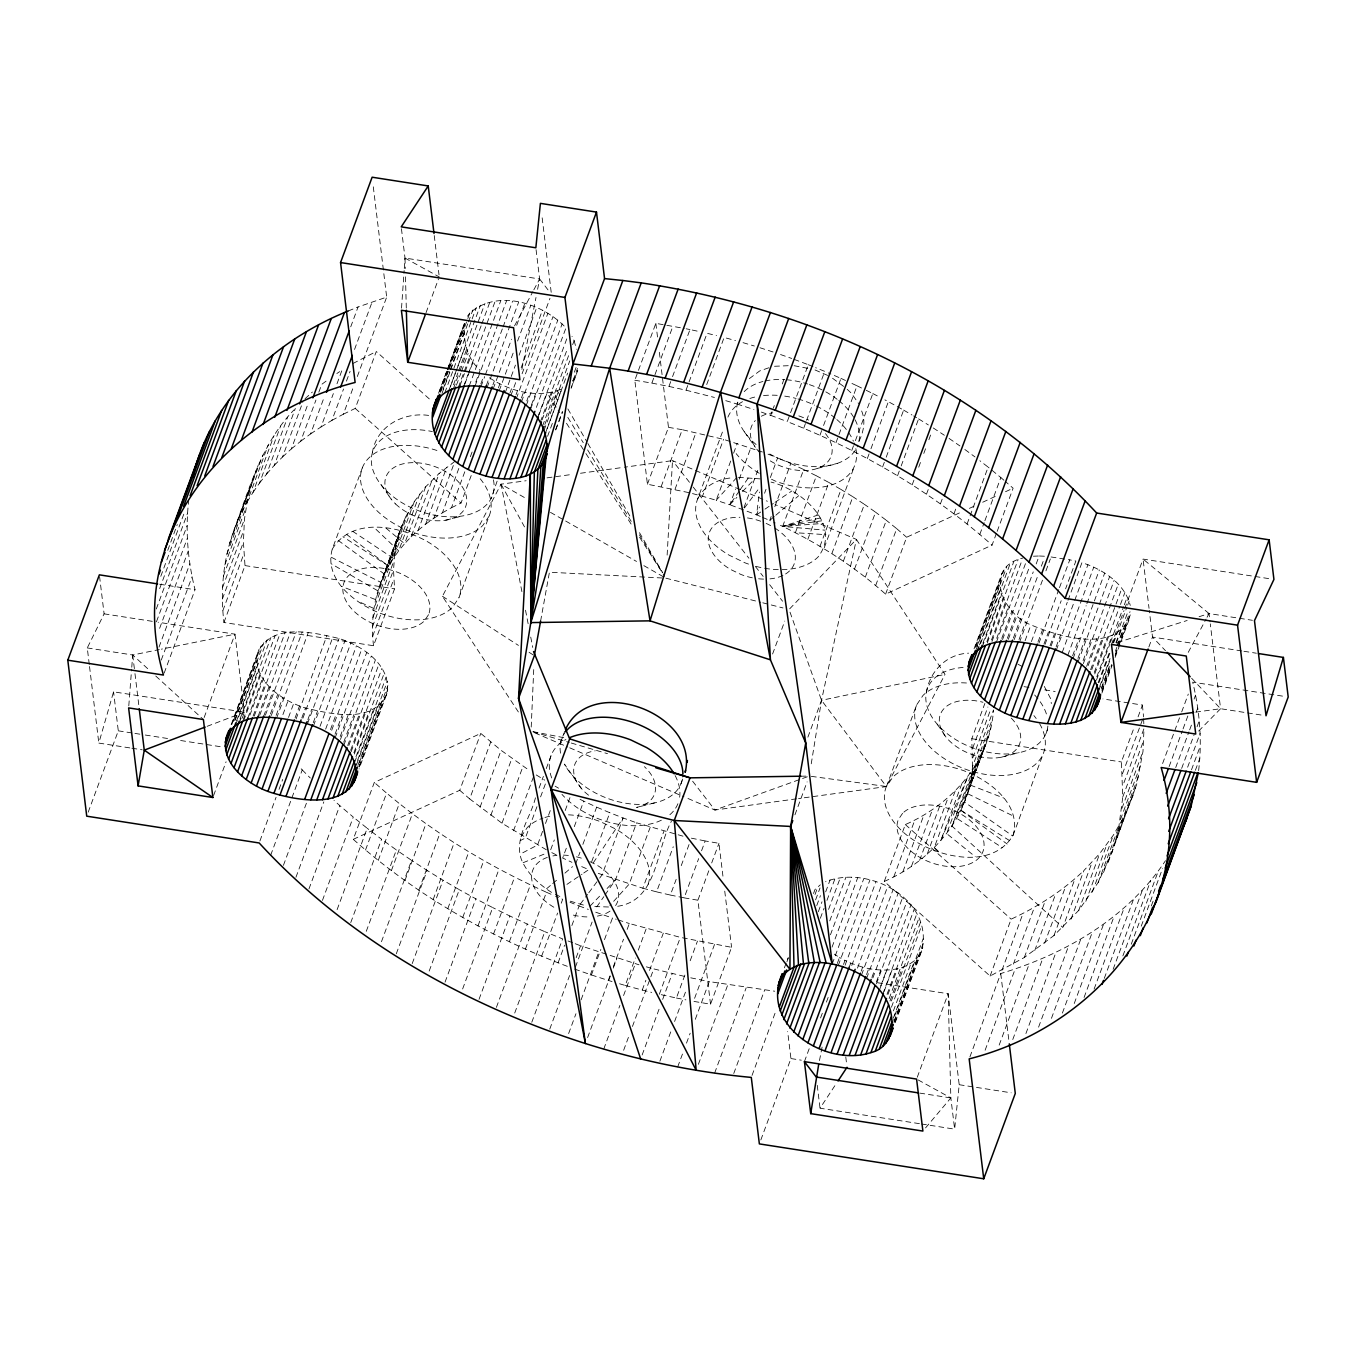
<?xml version="1.0" encoding="UTF-8"?>
<svg xmlns="http://www.w3.org/2000/svg" width="1356" height="1356" viewBox="0 0 1356 1356"><rect width="100%" height="100%" fill="white"/><g stroke="black" fill="none" stroke-linecap="round" stroke-linejoin="round"><path stroke-width="0.75" stroke-dasharray="5 3.75" d="M454.853 461.379L439.175 473.414L425.648 486.804L414.377 501.449L405.478 517.229L398.986 533.993L394.986 551.621L393.511 569.961L394.562 588.843L373.527 645.727L223.943 622.489C220.282 592.267 222.994 561.181 233.147 532.416C248.928 489.872 261.403 443.395 294.049 409.902M223.943 622.489L244.995 565.588L243.419 542.146L244.436 519.229L248.029 496.974L254.199 475.532M884.282 881.434C930.369 861.45 969.218 818.6 972.438 766.852L993.49 709.951C990.27 761.699 951.42 804.549 905.333 824.55L884.282 881.434L990.1 976.049L1024.322 957.505L1053.985 935.521L1078.732 910.385L1098.207 882.434L1112.191 852.026L1118.344 830.584L1122.785 796.955L1121.378 761.97L1134.447 726.647M1108.157 862.416L1136.633 784.514L1142.989 751.444L1144.006 728.528L1122.954 785.412M164.178 673.068L195.027 589.707C187.84 560.757 185.196 530.569 188.687 500.906M386.918 693.543C373.256 724.477 330.864 713.951 305.473 708.018C282.065 700.798 252.47 681.051 257.606 652.965C271.285 622.031 313.677 632.557 339.051 638.49C362.459 645.71 392.054 665.457 386.918 693.543L359.035 768.954M1118.87 645.524L1130.616 613.776C1117.988 654.66 1059.07 636.879 1030.95 624.879C1002.762 614.353 982.507 567.554 1022.831 558.045M1198.619 770.615C1202.23 741.088 1199.738 711.019 1192.704 682.17L1284.047 696.357M531.213 727.053L533.874 666.186M373.527 645.727C370.951 624.421 373.137 602.471 380.883 582.385L401.918 525.501L380.883 582.385L330.83 557.011M972.438 766.852L971.811 738.715L984.88 703.408M667.135 555.079L672.508 460.616L624.421 467.227M401.529 308.185L404.139 270.59M404.291 268.505L405.003 258.064L401.223 226.859M128.786 705.866L131.6 669.237M131.769 667.203L132.702 654.982L159.296 649.575M921.504 1123.988L954.641 1129.141L959.201 1084.715L948.166 993.728L875.451 982.422M475.753 382.121L480.16 370.205C467.006 358.747 462.921 340.39 464.566 323.66L447.683 369.307M895.299 1022.271L921.724 950.827C934.453 899.435 868.433 864.247 825.567 881.739M760.326 516.416L756.58 514.822L759.411 492.042M811.244 763.801L821.516 700.323L856.399 539.4L775.107 504.568M540.603 621.082L549.434 572.232L665.813 578.165L760.767 602.301M362.527 467.328L332.271 549.112C323.711 579.504 354.509 603.047 379.443 612.946A67.851 42.612 20.3 0 0 452.548 607.268L458.87 597.894L489.126 516.111A67.851 42.612 20.3 0 0 478.465 476.702M535.451 797.803C530.501 818.058 513.771 838.127 521.467 859.738C527.654 874.061 539.4 884.756 552.384 892.926M756.089 566.401A67.851 42.612 20.3 0 0 817.956 557.079C842.974 525.162 800.972 489.346 771.055 482.092M811.346 776.361L886.383 786.48L944.996 674.39L856.399 539.4L789.056 609.488L821.516 700.323L886.383 786.48A67.851 42.612 20.3 0 0 917.792 842.737C945.827 858.738 993.389 868.043 1013.068 835.33C1021.627 804.939 990.829 781.395 965.896 771.496A67.851 42.612 20.3 0 0 892.79 777.174L886.451 786.565L798.565 798.548M521.89 369.425L535.993 297.489M537.603 289.269L539.62 278.98L535.84 247.792M819.465 1060.578L822.278 1046.188M129.803 747.902L98.819 743.088L113.565 691.831L244.436 712.171L242.232 718.121M497.127 481.143L491.228 498.313M167.737 550.333L177.28 524.535M160.788 576.317L184.28 512.805M159.669 588.606L187.569 513.178M156.296 608.98L187.128 525.636M156.516 621.573L187.348 538.213M88.191 812.193L118.294 730.833L113.565 691.831M159.618 628.337L188.264 550.943M159.008 647.134L189.84 563.774M161.262 660.05L192.094 576.707M233.147 532.416L258.233 465.142M229.74 543.044L250.792 486.143M237.181 522.026L262.894 454.989M226.977 553.875L248.029 496.974M241.843 511.89L247.114 502.008L268.166 445.107M224.859 564.91L245.911 508.008M247.114 502.008L253.013 492.398L274.065 435.496M223.384 576.114L244.436 519.229M253.013 492.398L259.505 483.075L280.556 426.191M222.554 587.504L243.605 530.603M259.505 483.075L266.607 474.058L287.642 417.156M222.367 599.03L243.419 542.146M266.607 474.058L274.285 465.345L295.32 408.461M222.842 610.692L243.877 553.807M274.285 465.345L282.523 456.972L302.846 402.037M282.523 456.972L291.337 448.921L308.032 403.8M291.337 448.921L300.693 441.242L315.948 400.037M318.846 392.189L321.745 384.341L328.338 379.46M204.146 717.527L234.978 634.184L158.11 622.235M300.693 441.242L310.592 433.903L324.389 396.63M350.729 326.813L358.069 306.964L386.68 297.117L372.883 183.416M310.592 433.903L321.016 426.954L333.356 393.596M336.983 383.782L342.051 370.052L336.847 373.527M354.543 349.458L372.171 301.812M321.016 426.954L331.932 420.377L343.543 388.986M346.458 381.138L350.085 371.324M331.932 420.377L343.356 414.19L353.509 386.714M357.323 376.51L386.68 297.117M231.164 724.68L259.064 649.27M231.842 724.375L256.793 656.88M233.249 721.256L261.149 645.829M234.622 720.528L256.657 660.982M235.198 720.104L263.844 642.693M236.605 720.782L257.165 665.203M235.537 725.257L267.098 639.913M239.978 719.121L258.335 669.508M343.356 414.19L355.238 408.41L376.29 351.509L431.564 400.935M239.334 722.833L270.912 637.49M213.604 795.531L226.079 761.784M243.249 719.477L260.132 673.83M243.639 720.816L275.2 635.472M247.877 717.832L262.555 678.136M249.843 715.256L279.946 633.896M253.097 716.104L265.573 682.373M254.233 716.104L285.065 632.744M258.132 716.239L269.149 686.475M259.691 715.409L290.523 632.065M263.691 716.205L273.234 690.407M265.403 715.188L296.235 631.845M270.437 713.968L277.777 694.119M271.319 715.443L302.151 632.082M372.341 452.853C376.443 425.208 405.376 410.919 431.123 415.834M276.132 715.426L282.743 697.577M426.055 312.66L438.53 278.912M276.624 718.138L308.185 632.811M282.912 714.612L288.048 700.73M288.523 717.426L293.659 703.527M295.083 717.883L299.49 705.967M296.049 719.07L326.881 635.71M301.812 717.934L305.473 708.018M302.88 718.256L332.966 636.879M259.911 840.991L276.065 797.328M279.014 789.395L282.675 779.463M307.88 719.544L311.558 709.629M307.473 723.833L339.051 638.49M313.236 722.714L317.643 710.798M313.473 725.867L345.034 640.54M438.53 393.274L446.616 371.442M447.344 369.459L464.227 323.813M439.598 391.138L446.955 371.29M439.564 391.681L446.921 371.832M447.65 369.849L464.532 324.203M440.598 391.172L447.938 371.324M448.666 369.341L464.091 327.677M440.497 392.359L469.854 312.982C497.669 288.489 543.027 303.286 565.977 327.915L535.637 409.343M442.988 389.392L449.582 371.527M450.328 369.544L464.277 331.83M270.675 855.246L302.235 769.92L299.371 766.835M442.005 393.376L450.09 371.544M450.819 369.544L467.701 323.898M468.447 321.914L472.854 310.016M320.033 726.324L350.865 642.981M444.819 392.748L476.38 307.405M448.87 390.528L480.448 305.185M450.429 386.511L465.854 344.831M325.643 729.138L356.475 645.778M453.48 384.833L457.887 372.917M458.616 370.934L466.684 349.102M398.986 533.993L377.951 590.894L330.949 563.621M338.153 540.4L384.426 574.113L405.478 517.229M453.396 388.714L459.277 372.849M460.006 370.866L484.973 303.388M396.681 542.705L375.629 599.606L341.441 586.351M384.426 574.113L388.579 566.096L409.631 509.212M394.986 551.621L373.951 608.522L358.035 601.284M456.43 385.172L460.837 373.273M461.565 371.29L468.176 353.424M414.377 501.449L393.342 558.35L388.579 566.096L342.932 536.739M330.474 729.579L336.339 713.697M372.9 617.607L393.935 560.706M458.345 387.358L463.481 373.459M464.21 371.476L481.092 325.83M481.838 323.847L489.906 302.015M331.695 730.308L361.798 648.931M419.733 493.974L398.681 550.875L393.342 558.35L352.797 531.383M460.023 385.528L464.43 373.612M465.159 371.629L470.295 357.747M283.421 865.365L306.914 801.854M372.476 626.845L393.511 569.961M425.648 486.804L404.596 543.705L398.681 550.875L374.019 527.45M463.633 386.443L468.04 374.527M468.769 372.544L495.211 301.1M335.034 734.257L342.39 714.426M464.939 383.85L473.024 362.018M335.186 737.732L366.747 652.389M372.68 636.235L393.732 579.334M385.935 528.077L404.596 543.705L411.088 536.84L432.14 479.939M469.227 385.985L500.805 300.642M340.22 736.494L348.289 714.663M340.458 739.461L371.307 656.101M411.088 536.84L418.14 530.298L439.175 473.414M475.058 386.002L506.619 300.659M343.729 742.224L354.001 714.442M343.814 745.376L375.375 660.033M418.14 530.298L425.699 524.111L446.751 467.21M295.947 877.264L323.83 801.854M480.804 383.968L483.736 376.019M347.712 745.512L359.459 713.765M481.024 386.477L484.702 376.561M485.431 374.578L502.33 328.932M503.059 326.949L512.602 301.134M348.848 745.512L378.951 664.135M425.699 524.111L433.801 518.28L453.396 465.311M350.645 750.326L364.578 712.612M351.136 751.733L381.968 668.372M486.296 385.562L489.228 377.629C510.025 391.528 537.959 398.834 561.859 388.918M487.109 387.426L518.67 302.083M433.801 518.28L442.412 512.805L459.091 467.684M353.899 752.699L369.324 711.036M354.289 754.038L384.392 672.678M492.906 384.901L494.381 380.934M356.001 756.648L373.629 709.019M354.628 762.343L386.206 677M493.194 388.816L511.551 339.203M516.687 325.304L524.772 303.473M308.948 888.96L339.78 805.6L334 800.413M357.611 760.191L377.426 706.595M356.526 764.648L387.358 681.305M442.412 512.805L451.497 507.72L465.278 470.43M470.363 456.701L472.532 450.819M357.933 765.326L380.697 703.815M356.306 770.869L387.884 685.526M498.381 387.884L499.856 383.918M359.154 766.174L383.392 700.679M359.103 767.021L387.731 689.611M499.245 390.647L513.924 350.95M517.585 341.034L530.806 305.303M451.497 507.72L461.04 503.008L471.21 475.549M505.161 392.884L515.433 365.103M519.111 355.187L536.722 307.558M510.025 392.765L511.5 388.799M322.44 900.418L353.272 817.075L339.78 805.6M510.89 395.528L516.026 381.629M521.162 367.73L542.451 310.185M522.077 373.748L549.977 298.337M516.06 394.596L517.534 390.63M567.3 966.32C489.296 936.979 415.665 894.807 353.272 839.33L374.307 782.446L480.77 733.41L501.093 750.343L529.603 770.649M516.348 398.511L547.926 313.168M521.433 397.969L523.636 392.02M521.501 401.817L553.062 316.473M337.102 909.656L367.205 828.279L353.272 817.075M526.772 400.901L529.704 392.969M526.264 405.41L557.825 320.067M365.544 849.992L386.579 793.107L374.307 782.446M531.281 405.359L535.688 393.443M530.586 409.224L562.147 323.898M350.746 922.605L381.578 839.245L367.205 828.279M537.705 417.428L567.808 336.051M539.027 414.834L547.095 393.003L559.655 412.597M378.256 860.433L399.291 803.532L386.579 793.107M540.434 421.699L567.605 348.272M542.112 419.868L552.4 392.087L557.892 401.122M542.553 426.021L569.723 352.594M572.656 344.644L574.13 340.678L572.012 336.356M544.858 424.462L557.333 390.714L560.486 396.189M544.044 430.344L569.74 360.882M545.62 432.632L567.639 373.086M547.18 428.615L561.13 390.901M547.57 436.31L552.706 422.428M366.273 931.318L396.376 849.941L381.578 839.245M574.351 372.188L576.554 366.239M391.392 870.62L412.427 813.719L399.291 803.532M573.08 380.324L577.486 368.425M555.74 429.445L562.35 411.58M571.164 387.765L577.741 370.442L571.13 388.308M555.706 429.988L562.655 411.97M381.46 941.708L411.563 860.348L396.376 849.941M404.936 880.553L425.97 823.668L412.427 813.719M418.851 890.214L439.903 833.33L425.97 823.668M396.291 953.793L427.123 870.45L411.563 860.348M353.272 839.33L459.735 790.294L480.77 733.41M546.4 849.822L501.974 823.211L469.668 798.887L490.719 741.986M433.14 899.604L454.192 842.703L439.903 833.33M412.207 963.591L443.039 880.23L427.123 870.45M688.763 492.601L647.422 484.228L634.811 380.239L655.846 323.355L684.288 328.423M480.041 807.244L501.093 750.343M447.785 908.673L468.837 851.788L454.192 842.703M429.191 971.066L459.294 889.689L443.039 880.23M490.821 815.363L511.856 758.462M634.811 380.239L651.863 383.104L672.898 326.22M462.752 917.436L483.787 860.552L468.837 851.788M501.974 823.211L523.026 766.326M445.039 982.168L475.871 898.825L459.294 889.689M651.863 383.104L668.932 386.426L671.83 378.578M672.559 376.612L689.984 329.542L697.577 331.203M478.007 925.894L499.059 868.993L483.787 860.552M513.5 830.787L533.823 775.869M647.422 484.228L668.474 427.343L659.135 350.39M462.633 988.965L492.72 907.588L475.871 898.825M668.932 386.426L686.017 390.189L707.069 333.288L716.544 335.61M539.061 788.073L543.383 776.395M546.265 768.598L551.299 754.97M536.959 806.701L525.348 838.076L520.365 840.534M540.586 796.887L546.4 781.192M560.537 742.732L564.74 731.359M493.55 933.996L514.602 877.095L499.059 868.993M661.186 486.584L682.238 429.699L723.545 439.344L762.377 452.006M479.024 999.355L509.856 915.995L492.72 907.588M706.713 384.562L724.121 337.474L735.477 340.559M542.586 831.33L537.518 845.059L520.314 854.06M545.502 823.482L550.57 809.752M674.983 489.38L696.018 432.479M509.348 941.759L530.399 884.858L514.602 877.095M550.689 849.754L554.316 839.957M565.198 810.532L570.283 796.786M496.398 1007.372L527.23 924.029L509.856 915.995M525.382 949.149L546.434 892.265L530.399 884.858M566.3 848.229L562.672 858.043L571.91 862.314M574.283 826.652L583.724 801.159L578.266 798.447M748.529 564.096A67.851 42.612 20.3 0 1 744.851 562.757L729.003 555.096A67.851 42.612 20.3 0 1 697.679 498.923L723.612 428.818M692.492 493.584L702.51 496.228L723.545 439.344M725.748 400.664L737.054 404.037L738.511 400.105M514.721 1013.034L544.824 931.674L527.23 924.029M541.637 956.183L557.604 913.029M561.231 903.215L562.689 899.299L555.468 896.163M575.622 864.009L579.961 852.246M582.877 844.398L596.657 807.125L583.724 801.159M730.698 461.04L716.188 500.279L702.51 496.228M733.596 453.192L737.223 443.378M531.789 1022.271L562.621 938.911L544.824 931.674M591.657 861.772L609.81 812.736L596.657 807.125M558.079 962.845L564.605 945.183M571.859 925.555L579.114 905.944L569.995 902.248M736.8 477.465L716.188 500.279L729.782 504.737L735.579 489.041M739.206 479.227L750.817 447.836M761.36 412.088L770.666 415.343L774.293 405.546M782.276 383.968L784.446 378.07M549.756 1029.119L569.588 975.523M576.181 957.675L580.588 945.759L638.998 964.794M743.969 507.619L757.767 470.346M575.402 967.133L592.097 922.012M604.979 894.994L615.556 879.705L636.608 822.821L683.526 836.33M996.423 533.332L992.067 545.112C932.148 491.787 861.772 450.887 787.26 421.614L808.312 364.713L793.548 359.154M739.173 491.143L729.782 504.737L756.58 514.822L759.479 506.975M764.564 493.245L766.004 489.313M770.361 477.549L777.615 457.921L764.292 452.684M568.622 1033.56L575.961 1013.712M581.097 999.813L598.708 952.183M574.673 969.099L591.419 974.964L600.844 949.454M604.488 939.64L612.471 918.063L616.217 919.283M650.185 827.279L629.15 884.163L609.895 905.469M771.174 516.5L769.716 520.433L775.259 522.992M774.801 506.703L790.768 463.532L777.615 457.921M803.701 428.259L805.871 422.377M806.6 420.411L824.736 371.375L815.617 367.679M591.419 974.964L608.285 980.422L610.454 974.523M613.353 966.675L623.523 939.216M627.15 929.402L629.32 923.521L680.356 937.369L731.579 947.319L710.527 1004.203L693.475 1001.338L714.527 944.437M680.966 783.751L683.068 778.056M587.606 1037.577L610.353 976.049M613.285 968.116L616.963 958.2M598.284 873.366L642.829 888.214L663.881 831.33M617.709 906.283C657.982 900.265 655.812 849.415 671.423 821.261M790.768 463.532L803.701 469.515L782.666 526.399C819.77 544.265 854.805 566.723 885.604 594.148L992.067 545.112M819.939 435.293L822.855 427.445M823.567 425.479L840.991 378.392L828.346 372.934M642.829 888.214L656.575 891.858L673.271 846.737M619.573 983.778L625.235 985.456L635.388 957.997M638.286 950.149L646.27 928.555M603.742 1049.103L619.895 1005.44M623.574 995.524L635.32 963.777M803.701 469.515L816.414 475.837L795.362 532.722L825.889 534.654M835.974 442.7L857.026 385.799L849.907 382.511M656.575 891.858L670.356 895.062L676.169 879.366M681.237 865.637L689.221 844.059M807.82 539.383L828.872 482.482L816.414 475.837M625.235 985.456L642.252 990.066L645.88 980.269M649.507 970.455L663.304 933.182M623.641 1050.273L629.523 1034.391M632.455 1026.458L650.066 978.829M650.812 976.845L653.745 968.896L684.56 976.422M772.581 654.016L784.751 621.099M670.356 895.062L684.136 897.858L698.662 858.619M701.56 850.771L705.188 840.957L718.951 843.313L723.24 878.671M851.788 450.446L854.687 442.598M855.416 440.649L872.823 393.562L864.043 389.24M819.99 546.366L841.025 489.465L828.872 482.482M858.992 441.158C863.738 431.767 865.908 420.174 861.331 410.292M824.279 547.688L854.534 465.905M659.321 994.27L680.356 937.369M710.527 1004.203L697.899 900.215L708.798 870.789M711.697 862.941L718.951 843.313M642.134 1054.968L659.745 1007.338M662.677 999.389L672.22 973.591M831.838 553.655L852.89 496.754L841.025 489.465M867.332 458.565L870.23 450.717M870.959 448.751L888.366 401.664L884.909 399.867M661.22 994.677L676.407 998.016L685.102 974.472M690.187 960.743L697.442 941.132M843.364 561.231L864.399 504.33L852.89 496.754M659.897 1061.189L670.915 1031.424M674.593 1021.492L686.339 989.744M882.587 467.006L885.485 459.159M886.214 457.192L903.638 410.105L888.366 401.664M854.517 569.096L875.569 512.195L864.399 504.33M677.678 1066.952L682.831 1053.053M686.492 1043.137L690.17 1033.221M695.306 1019.322L709.256 981.608L774.734 991.219M897.553 475.77L900.452 467.922M901.181 465.955L918.588 418.885L913.605 415.953M865.298 577.198L886.332 520.314L875.569 512.195M807.888 737.172L821.516 700.323L944.996 674.39M912.181 484.855L914.368 478.973M918.724 467.193L920.893 461.311M923.792 453.463L925.978 447.582M928.877 439.734L931.047 433.835M698.391 1064.324L727.748 984.931M875.654 585.572L896.706 528.67L886.332 520.314M794.938 814.82L807.108 781.887M885.604 594.148L906.639 537.247L961.777 511.856M926.487 494.228L928.657 488.346M714.629 1073.121L746.19 987.778M940.403 503.89L942.59 498.008M733.749 1073.511L764.581 990.168M784.395 967.845L788.056 957.912M786.938 961.743L788.395 957.76M813.515 893.502L814.99 889.536L820.329 884.824M953.946 513.822L956.133 507.941M815.024 894.502L817.973 886.57M815.634 899.842L820.041 887.926M752.021 1075.427L776.259 1009.932M816.753 905.554L820.431 895.638M818.346 911.69L822.007 901.774M825.685 891.841L830.092 879.942M820.346 918.266L824.024 908.334M826.957 900.401L835.025 878.569M967.082 524.009L988.134 467.125L979.913 460.752M828.584 909.401L840.33 877.654M829.77 920.86L845.924 877.196M830.448 934.776L851.738 877.213M886.451 786.565L916.707 704.781L923.046 695.391A67.851 42.612 20.3 0 1 967.862 683.102M979.795 534.45L984.151 522.687M984.88 520.721L1000.847 477.549L988.134 467.125M760.835 1139.938L790.938 1058.561L787.65 1031.56M832.025 947.166L857.721 877.688M926.351 692.238C929.86 671.084 946.708 653.982 968.591 653.168M832.228 963.98L863.789 878.637M837.296 963.455L839.5 957.489L834.364 954.183M997.152 531.383L1013.118 488.211L1005.44 481.55M838.313 965.37L869.891 880.027M804.413 1061.629L809.549 1047.747M820.566 1017.966L823.499 1010.034M826.431 1002.101L828.635 996.135M843.5 964.455L844.974 960.472L839.5 957.489M845.093 965.218L875.925 881.858M849.229 967.082L850.704 963.116L844.974 960.472M851.754 965.472L881.858 884.112M974.049 648.829L1001.948 573.418M975.473 646.541L999.694 581.046M975.405 647.388L1004.033 569.978M857.484 968.116L887.57 886.739M976.795 646.659L999.542 585.131M975.896 650.202L1006.728 566.859M893.841 876.739L914.893 819.838M979.507 644.931L1000.067 589.351M980.625 643.456L1010 564.062M861.196 971.15L862.653 967.184C882.62 972.489 911.435 972.252 921.724 950.827M982.88 643.269L1001.22 593.657M982.236 646.981L1013.796 561.638M861.484 975.066L893.045 889.722M986.88 641.642L1003.033 597.979M987.27 642.981L1018.102 559.638M902.927 871.637L923.978 814.753M866.552 974.523L868.755 968.574M991.507 639.998L1005.457 602.284M866.62 978.371L898.197 893.028M991.999 641.405L1022.102 560.028M911.52 866.179L932.572 809.278M996.728 638.269L1008.474 606.522M871.891 977.456L874.823 969.523M996.389 642.236L1025.763 562.859M872.857 977.998L902.943 896.621M919.622 860.331L940.674 803.447M1001.762 638.405L1012.051 610.624M1002.576 639.574L1029.746 566.13M876.4 981.913L880.807 969.998M876.434 983.812L907.266 900.452M927.199 854.144L948.251 797.243M1007.322 638.371L1016.119 614.556M1008.305 639.354L1033.255 571.876M1036.187 563.927L1039.137 555.994L1045.035 556.248M880.756 985.897L886.621 970.015M879.535 989.812L911.113 904.469M938.301 851.754L934.25 847.619L955.285 790.717M1013.339 638.117L1020.678 618.268M972.659 748.224L987.897 707.018M882.841 993.982L914.402 908.639M884.146 991.389L892.214 969.557M1014.203 639.591L1038.442 574.096M1041.374 566.164L1044.306 558.231M961.777 783.853L940.725 840.754L967.692 776.683L946.658 833.584L975.252 856.687M972.862 757.597L990.999 708.561M887.027 994.287L917.131 912.91M1019.034 639.591L1025.628 621.726M887.977 994.44L897.519 968.642M1019.509 642.303L1043.001 578.792M1045.934 570.842L1050.341 558.943M1133.226 795.125L1124.531 815.668L1113.361 835.16L1099.767 853.5L1083.851 870.586L1062.799 927.47L951.997 826.109L973.049 769.208M971.388 775.937L992.439 719.036M889.146 998.609L919.249 917.232M990.744 727.952L969.71 784.836L1003.881 798.091M889.977 1001.016L902.452 967.286M981.947 753.428L960.912 810.329L1007.169 844.042M988.439 736.664L967.387 793.565L1013.407 816.075M891.367 1000.948L920.741 921.555M1025.068 640.744L1030.95 624.879M891.468 1007.203L921.572 925.826M893.418 1010.881L911.029 963.252M1031.408 641.574L1036.56 627.692M893.282 1018.203L914.571 960.641M891.587 1024.17L923.148 938.827M894.062 1021.187L917.554 957.675M893.96 1022.373L923.334 942.996M894.96 1022.424L922.86 946.997M1037.984 642.032L1042.391 630.133M1038.933 643.219L1058.765 589.64M1059.494 587.64L1069.782 559.859L1075.867 561.028L1065.596 588.826M1043.967 644.066L1048.374 632.167M1045.035 644.388L1061.189 600.725M1050.053 645.693L1054.46 633.777M1051.103 645.998L1067.257 602.335M1068.003 600.352L1081.935 562.655C1102.682 569.266 1124.599 583.08 1130.26 605.454M1056.138 646.863L1060.545 634.947M1056.358 650.033L1073.986 602.403M1074.715 600.403L1087.936 564.689M1062.189 652.473L1093.767 567.13M1067.799 655.27L1086.156 605.657M1086.885 603.674L1099.377 569.944M1072.63 655.711L1079.24 637.862M1073.121 658.423L1104.682 573.096M1045.917 733.833L1048.73 726.24M1077.935 658.423L1085.275 638.574M1013.068 835.33L1043.323 753.546M1078.071 661.881L1109.649 576.537M1083.105 660.643L1091.19 638.812M1083.359 663.609L1114.191 580.249M1086.631 666.389L1096.902 638.591M1088.173 665.559L1118.276 584.182M1090.614 669.661L1102.36 637.913M1091.75 669.661L1121.853 588.301M1094.258 672.491L1107.479 636.761M1094.767 673.898L1119.717 606.42M1120.463 604.437L1124.87 592.521M1096.801 676.864L1112.225 635.184M1096.445 680.187L1109.666 644.456M1110.395 642.473L1123.616 606.742M1124.344 604.759L1127.294 596.826M1111.479 644.422L1123.971 610.675M1124.7 608.691L1143.057 559.079L1271.86 579.097M1098.157 682.78L1109.903 651.033M1112.852 643.083L1116.513 633.167M990.1 976.049L1011.135 919.148C1037.696 906.859 1062.68 890.858 1083.851 870.586M1098.987 682.526L1110.005 652.761M1113.683 642.829L1126.887 607.115M1127.633 605.115L1129.09 601.149M1099.767 686.322L1110.039 658.541M1115.92 642.659L1120.327 630.743M1098.682 690.797L1110.428 659.033M1116.31 643.168L1128.056 611.403M1101.564 687.492L1110.378 663.677M1116.988 645.829L1123.582 627.964M1101.411 689.068L1110.208 665.254M1115.361 651.355L1116.819 647.388M1117.564 645.405L1130.04 611.658M1102.055 690.323L1111.598 664.525M1115.276 654.592L1126.277 624.828M1101.987 691.17L1111.53 665.372M1115.208 655.457L1118.141 647.507M1101.919 693.102L1112.208 665.05M1115.14 657.389L1129.819 617.692M969.913 1056.9L1000.745 973.54C1065.24 954.048 1127.65 917.893 1165.465 860.687M1001.982 970.252L1023.034 913.368M1013.39 964.082L1034.442 907.181M985.117 1050.222L1015.22 968.862M1024.322 957.505L1045.357 900.604M999.169 1045.103L1029.272 963.726M1034.73 950.539L1055.782 893.638M1148.854 646.998L1152.515 637.066L1149.278 610.386M1044.629 943.217L1065.68 886.316M1012.763 1039.543L1042.866 958.167M1053.985 935.521L1075.037 878.62M1138.074 716.849L1142.43 705.069L1102.953 698.933M1025.916 1033.56L1056.019 952.183M1122.497 773.751L1142.82 718.816M1071.054 919.097L1092.105 862.196M1078.732 910.385L1099.767 853.5M1122.785 796.955L1143.82 740.054M1038.577 1027.153L1068.664 945.776M1085.817 901.367L1106.869 844.483M1121.954 808.329L1142.989 751.444M1092.326 892.045L1113.361 835.16M1120.463 819.549L1141.515 762.648M1098.207 882.434L1119.259 825.55M1118.344 830.584L1139.396 773.683M1103.496 872.552L1124.531 815.668M1115.581 841.415L1136.633 784.514M1051.459 1018.339L1080.834 938.962M1062.375 1013.102L1092.478 931.725M1162.601 763.53L1180.957 713.917M1181.686 711.934L1188.297 694.069M1074.24 1003.508L1103.598 924.114M1169.126 766.564L1182.347 730.85M1183.076 728.867L1188.212 714.968M1194.094 699.086L1195.551 695.12M1084.071 997.491L1114.174 916.114M1175.72 767.547L1188.941 731.816M1189.67 729.833L1191.873 723.884M1196.28 711.968L1197.755 708.001M1094.089 989.117L1124.192 907.74M1181.652 768.411L1194.128 734.681M1197.06 726.748L1199.263 720.782M1104.276 978.388L1133.633 899.011M1113.123 969.303L1142.498 889.926M1187.636 767.191L1200.111 733.46M1122.87 955.912L1150.752 880.502M1191.483 769.818L1200.297 746.003M1195.382 770.293L1199.789 758.394M1131.26 944.183L1158.414 870.738M1141.227 926.182L1162.516 868.62M1151.312 905.893L1154.261 897.96M951.997 826.109L977.795 761.462L956.76 818.346L1002.389 847.703M89.276 664.474L87.276 647.931L104.107 613.844L99.615 576.893M518.365 711.968L442.429 596.267L501.042 484.177L526.128 480.736M514.534 325.898L532.874 291.625M533.84 289.811L539.62 278.98L405.003 258.064L405.274 268.488M1188.246 652.355L1206.077 619.099M1207.06 617.251L1209.043 613.556L1252.419 620.302M919.419 1123.666L820.024 1108.208L836.889 1082.63M593.352 862.738L623.133 817.973L636.608 822.821M332.271 549.112C351.95 516.416 399.512 525.704 427.547 541.705A67.851 42.612 20.3 0 1 458.87 597.894M489.126 516.111L482.804 525.484A67.851 42.612 20.3 0 1 399.528 526.636A67.851 42.612 20.3 0 1 363.764 464.718A67.851 42.612 20.3 0 1 440.124 451.582M697.679 498.923C704.12 485.618 718.866 478.566 733.138 477.736M521.043 836.754L527.382 827.38A67.851 42.612 20.3 0 1 542.993 818.092M740.342 489.448L748.563 477.566M596.759 906.893L603.81 896.689M467.464 316.27L469.854 312.982M572.435 381.121L574.825 377.832M744.461 507.958L758.97 488.448M580.317 904.13L587.572 894.384M588.792 892.757L598.454 879.739M599.674 878.112L602.081 874.857L623.133 817.973L609.81 812.736M925.555 1127.904L950.844 1097.936L948.166 993.728L916.588 1079.071L950.844 1097.936L954.641 1129.141M729.782 504.737L736.867 497.398M742.546 491.533L755.292 478.329M590.03 906.113L601.369 894.384M607.047 888.519L615.556 879.705M1198.67 731.054L1220.586 708.713L1210.298 623.896M305.049 398.732L312.389 392.037M774.293 516.517L769.716 520.433L762.208 517.229M775.835 515.212L798.735 495.686M546.587 888.756L551.18 884.858M552.706 883.553L558.808 878.349M564.927 873.128L572.554 866.62M749.36 378.595L759.665 370.968L769.327 367.595M756.58 514.822L763.292 510.28M764.97 509.144L773.361 503.466M775.039 502.33L791.836 490.974M566.927 884.383L582.046 874.162M583.724 873.027L588.758 869.62L579.368 865.62M352.984 363.476L376.29 351.509M969.387 508.364L975.083 505.737M982.693 502.229L995.999 496.093M1005.508 491.72L1013.118 488.211M348.322 310.948L358.069 306.964M523.128 862.721L546.129 853.297M207.112 726.324L244.436 712.171L234.978 634.184L161.347 649.168M807.295 776.785L714.917 810.04L685.882 797.599M818.414 514.924L782.666 526.399L777.107 523.84M1117.463 642.524L1187.144 620.489M1199.094 616.709L1209.043 613.556L1210.044 621.828M1001.542 757.157L1019.17 752.631M445.751 520.179L462.616 515.941M817.38 468.413L837.279 463.413M654.456 802.922L636.608 807.413A42.511 26.696 20.3 0 0 644.405 766.665M820.143 518.026L782.666 526.399L824.99 530.179M821.702 520.823L782.666 526.399L823.16 523.433M547.044 477.854L572.13 474.414M580.504 473.261L622.319 467.515M1195.687 712.137L1220.586 708.713L1245.367 712.561M796.464 798.837L714.917 810.04L690.035 777.836M774.513 366.273L792.09 365.544M738.427 477.329L760.174 478.888M608.522 906.995L593.403 906.503M1033.425 556.214L1039.137 555.994M800.904 776.208L807.176 776.107M794.141 365.713L811.329 369.018M1051.086 556.96L1069.782 559.859M1241.842 650.965L1152.515 637.066L1165.55 650.795M1243.927 651.287L1256.385 653.219M1247.435 712.883L1261.894 715.137M244.995 565.588L394.562 588.843M1024.017 686.661L1032.323 687.967M1044.798 689.899L1055.171 691.509M159.669 584.216L195.027 589.707M971.811 738.715L1121.378 761.97M104.107 613.844L156.042 621.912M87.276 647.931L132.702 654.982L148.075 669.016M118.294 730.833L132.837 733.087M134.922 733.41L143.227 734.698M145.312 735.037L168.161 738.579M180.636 740.512L222.181 746.97M131.871 748.224L142.194 749.817M790.938 1058.561L801.311 1060.189M959.201 1084.715L1011.135 1092.8M919.775 1093.105L950.844 1097.936M668.474 427.343L682.238 429.699M684.136 897.858L697.899 900.215M686.187 328.796L689.984 329.542M676.407 998.016L685.882 999.864M533.061 731.647L565.588 738.037M691.407 838.178L705.188 840.957M690.746 977.829L709.256 981.608M686.017 390.189L714.426 397.444M642.252 990.066L651.728 992.406M762.784 602.81L782.988 607.946M646.371 966.845L653.745 968.896M533.027 731.833L569.266 742.461M571.283 743.037L607.505 753.665M570.232 901.181L585.165 905.554M743.037 342.661L754.343 346.017M608.285 980.422L612.048 981.541M862.653 967.184L850.704 963.116M759.97 347.746L774.954 352.594M737.054 404.037L753.919 409.495M618.082 919.877L629.32 923.521M780.548 354.543L791.701 358.459M595.725 912.198L612.471 918.063M770.666 415.343L787.26 421.614M579.114 905.944L588.335 909.418M568.011 940.962L573.402 943.03M575.198 943.708L580.588 945.759M808.312 364.713L813.786 366.934M740.257 489.652L672.508 460.616L691.933 485.431M742.19 490.482L767.36 501.262M534.891 732.918L567.791 747.003M569.74 747.834L683.949 796.769M815.007 369.951L828.991 375.985M546.434 892.265L553.655 895.384M840.991 378.392L848.11 381.68M771.513 479.244L775.09 480.973A67.851 42.612 20.3 0 0 854.127 442.92M589.928 861.67L596.454 864.84A45.24 28.408 20.3 0 1 615.59 905.571M555.333 894.35L562.706 897.909M857.026 385.799L862.297 388.392M551.773 852.619L557.231 855.331M872.823 393.562L878.01 396.257M1018.051 664.254L1022.983 666.915M405.003 258.064L439.259 276.929M521.907 591.623L501.042 484.177L526.67 498.805M550.468 512.365L636.523 561.452M643.846 565.638L663.982 577.114M555.079 786.175L558.553 788.175M903.638 410.105L911.944 414.987M536.23 774.937L544.705 780.141M918.588 418.885L928.352 424.937M1009.525 840.567L960.912 810.329L985.507 745.173L964.455 802.057L1012.627 835.957M832.533 378.256L845.737 387.969M442.429 596.267L518.433 645.405M529.043 652.253L534.332 655.677M933.233 427.954L944.352 435.259M949.064 438.412L959.895 445.921M964.845 449.48L974.998 456.938M346.441 534.298L388.579 566.096M1209.043 613.556L1143.057 559.079L1149.041 608.336M896.706 528.67L906.639 537.247M934.25 847.619L939.42 852.093M459.735 790.294L469.668 798.887M1000.847 477.549L1003.915 480.227M905.333 824.55L1011.135 919.148M355.238 408.41L461.04 503.008M155.771 676.034L203.4 719.528M847.178 389.308L851.5 393.325L858.602 403.563M302.235 769.92L310.253 777.971M1191.619 678.237L1220.586 708.713M693.221 487.092L748.902 558.214M755.377 566.469L763.157 576.402M769.632 584.673L782.582 601.216M539.62 278.98L550.265 292.828M744.291 431.75L755.394 447.31M381.07 484.753L391.392 499.381M581.538 788.667L564.418 764.072A63.766 40.053 20.3 0 0 633.082 804.142A63.766 40.053 20.3 0 0 682.882 773.801M937.149 724.104L946.861 738.122M566.503 423.275L584.775 451.751M585.911 453.531L632.71 526.535M639.557 537.213L664.677 576.385M1044.306 686.424L1050.476 698.323L1051.358 703.544M567.808 417.377L583.233 442.666M587.623 449.904L632.777 523.975M639.388 534.806L662.508 572.74M567.859 408.919L586.826 441.683M587.877 443.497L631.065 518.111M639.49 532.671L662.66 572.707M501.042 484.177L525.23 528.213M574.13 340.678L576.453 349.272M525.518 610.217L528.315 624.692M530.721 637.083L532.739 647.422M1000.745 973.54L1009.017 1041.764M845.771 1056.951L846.771 1065.223M817.244 1085.342L820.024 1108.208M655.846 323.355L657.626 337.915M724.748 891.146L731.579 947.319M542.163 217.841L551.197 292.303M434.242 235.571L439.022 274.861M132.702 654.982L134.719 671.542M134.973 673.61L138.99 706.696M89.53 666.542L98.819 743.088M1142.43 705.069L1143.549 716.849M1143.617 718.799L1143.854 724.629M405.495 276.827L406.291 308.083M1047.866 726.036A63.444 39.849 20.3 0 1 991.812 752.936A63.444 39.849 20.3 0 1 927.267 707.001A63.444 39.849 20.3 0 1 965.387 667.338M1034.628 694.984A63.444 39.849 20.3 0 1 1047.205 716.917M560.57 753.173A63.766 40.053 20.3 0 1 564.333 733.443M855.178 450.463A63.766 40.053 20.3 0 1 768.547 453.277M756.089 444.514A63.766 40.053 20.3 0 1 738.545 400.156M744.19 391.647A63.766 40.053 20.3 0 1 762.936 381.494M765.055 380.985A63.766 40.053 20.3 0 1 784.531 379.629M786.429 379.765A63.766 40.053 20.3 0 1 807.566 384.002M809.447 384.629A63.766 40.053 20.3 0 1 822.346 390.036M825.821 391.867A63.766 40.053 20.3 0 1 837.11 399.274M838.771 400.596A63.766 40.053 20.3 0 1 854.263 418.275M855.094 419.818A63.766 40.053 20.3 0 1 857.145 446.921M1039.56 723.612A67.851 42.612 20.3 0 1 985.693 774.446A67.851 42.612 20.3 0 1 916.707 704.781M1033.899 715.595A67.851 42.612 20.3 0 1 1036.187 718.51M1011.288 718.138A42.29 26.561 20.3 0 1 997.355 757.801A42.29 26.561 20.3 0 1 939.979 725.697A42.29 26.561 20.3 0 1 982.931 702.255M588.572 795.209A42.511 26.696 20.3 0 1 595.284 750.8M493.415 479.838A63.766 40.053 20.3 0 1 439.073 515.975A63.766 40.053 20.3 0 1 371.408 462.481A63.766 40.053 20.3 0 1 432.378 431.581M544.926 817.482A67.851 42.612 20.3 0 1 550.994 816.007M568.503 814.837A67.851 42.612 20.3 0 1 600.488 821.685L616.319 829.347A67.851 42.612 20.3 0 1 647.66 885.519M677.915 803.735A67.851 42.612 20.3 0 1 668.593 815.753M661.372 820.194A67.851 42.612 20.3 0 1 561.977 794.379M551.722 777.954A67.851 42.612 20.3 0 1 565.927 739.495M675.119 775.547A67.851 42.612 20.3 0 1 679.068 800.21M759.258 473.312A67.851 42.612 20.3 0 1 736.172 453.633M727.918 417.139A67.851 42.612 20.3 0 1 742.546 401.681M749.868 398.478A67.851 42.612 20.3 0 1 757.868 396.393M763.53 395.562A67.851 42.612 20.3 0 1 777.225 395.325M784.751 396.121A67.851 42.612 20.3 0 1 796.108 398.444M798.006 398.952A67.851 42.612 20.3 0 1 814.6 405.173M816.38 406.02A67.851 42.612 20.3 0 1 835.313 418.241M836.855 419.546A67.851 42.612 20.3 0 1 847.398 430.869M848.602 432.547A67.851 42.612 20.3 0 1 853.416 441.192M825.465 433.598A42.511 26.696 20.3 0 1 820.414 467.176A42.511 26.696 20.3 0 1 769.361 460.311M760.072 452.887A42.511 26.696 20.3 0 1 755.326 420.58M761.343 416.224A42.511 26.696 20.3 0 1 772.801 412.851M798.837 415.902A42.511 26.696 20.3 0 1 808.6 420.106M610.03 911.113A45.24 28.408 20.3 0 1 597.386 916.114M586.928 916.927A45.24 28.408 20.3 0 1 571.893 914.758M553.841 907.232A45.24 28.408 20.3 0 1 547.315 857.416M552.909 855.941A45.24 28.408 20.3 0 1 556.943 855.365M563.367 855.128A45.24 28.408 20.3 0 1 568.927 855.517M576.503 856.822A45.24 28.408 20.3 0 1 582.199 858.416M774.717 527.993A45.24 28.408 20.3 0 1 784.853 574.419M782.937 575.436A45.24 28.408 20.3 0 1 769.971 578.876M763.564 579.097A45.24 28.408 20.3 0 1 757.987 578.724M752.309 577.809A45.24 28.408 20.3 0 1 741.02 574.503L730.46 569.401A45.24 28.408 20.3 0 1 708.527 535.518A45.24 28.408 20.3 0 1 739.986 517.297M747.444 517.924A45.24 28.408 20.3 0 1 760.682 521.212M766.157 523.416A45.24 28.408 20.3 0 1 773.09 527.009M428.564 614.658L424.343 620.912A45.24 28.408 20.3 0 1 351.001 608.098A45.24 28.408 20.3 0 1 378.273 567.689A45.24 28.408 20.3 0 1 428.564 614.658M902.571 813.329L898.35 819.583A45.24 28.408 20.3 0 0 948.641 866.535A45.24 28.408 20.3 0 0 975.913 826.143A45.24 28.408 20.3 0 0 902.571 813.329M395.562 503.957A42.511 26.696 20.3 0 0 464.837 508.432A42.511 26.696 20.3 0 0 417.089 462.769A42.511 26.696 20.3 0 0 395.562 503.957"/><path stroke-width="1.5" d="M1009.271 1043.832L1015.288 1093.445L983.727 1178.788L759.36 1143.905L751.292 1077.41C694.967 1072.189 639.32 1060.528 585.402 1043.527L518.551 698.357L530.806 622.59L534.349 472.041L546.095 440.293M357.628 770.988C350.865 809.295 300.71 801.379 273.912 793.345C248.199 786.294 214.265 760.275 228.978 730.375M356.153 774.954C356.577 746.088 326.271 728.274 301.405 722.223C277.556 717.138 238.097 709.256 226.045 738.308M1100.53 695.136C1093.767 733.443 1043.595 725.528 1016.814 717.51C991.236 710.476 957.217 684.577 971.862 654.795M1099.055 699.12C1099.479 670.237 1069.172 652.422 1044.306 646.371C1020.458 641.286 980.998 633.405 968.93 662.457M983.727 1178.788L969.167 1058.883C1098.123 1026.255 1200.755 904.384 1161.143 767.496L1256.639 782.344L1288.2 697.001L1283.403 657.423L1258.47 653.541M782.192 973.794C759.445 1025.153 825.651 1067.477 870.891 1052.612C893.435 1047.307 895.723 1020.576 887.672 1002.576C877.654 981.066 854.636 968.659 832.228 963.98L805.735 742.986L770.428 659.83L650.033 620.845L530.806 622.59L537.891 469.43L547.434 443.632M640.659 1058.934L551.028 789.192L518.551 698.357L530.298 474.261L545.705 432.581M1283.403 657.423L1266.029 715.782L1254.47 620.624L1273.928 579.419L1269.131 539.824L1096.665 513.026C978.286 385.714 811.871 308.49 641.219 282.879L609.658 368.222L530.806 622.59L540.875 466.464L547.485 448.599M157.584 583.894L99.361 574.842L67.8 660.186L163.449 675.051C123.04 537.84 225.621 415.173 355.119 382.46L340.559 262.555L372.137 177.212L428.225 185.942L401.223 226.859L535.84 247.792L540.4 203.366L596.487 212.095L604.556 278.59L572.995 363.933L530.806 622.59L543.264 463.176L546.943 453.26M530.298 474.261L530.806 622.59L545.044 459.599C554.062 427.954 528.348 398.918 499.245 390.647C477.38 382.85 441.293 382.019 433.005 409.004C427.462 439.903 452.04 465.871 479.922 474.142C502.635 482.499 539.705 482.194 547.231 453.65M530.806 622.59L546.163 455.785M810.719 1113.632L804.413 1061.629L916.588 1079.071L922.894 1131.073L810.719 1113.632L818.651 1064.68M1155.702 902.927L1191.11 806.176L1198.314 772.632M138.092 785.887L128.617 707.9L203.4 719.528L212.875 797.514L138.092 785.887L144.261 750.139L139.227 708.764M540.603 621.082L534.332 655.677L518.551 698.357M685.543 770.411L685.187 772.361C699.628 713.171 590.758 673.339 565.503 729.494M687.085 762.428L687.441 760.513M192.959 476.905C210.79 398.681 275.997 339.966 348.322 310.948M546.638 451.768L572.995 363.933L564.927 297.439L596.487 212.095M752.105 306.897L720.545 392.223L650.033 620.845L609.658 368.222L572.995 363.933M168.33 539.078L199.908 453.735M164.534 550.553L204.366 442.514M177.924 516.89L209.485 431.547M161.398 562.231L165.059 552.316M183.687 506.195L215.248 420.852M158.923 574.147L160.398 570.181M190.094 495.788L221.655 410.444M197.129 485.685L228.689 400.342M204.773 475.888L236.351 390.545M213.045 466.43L244.605 381.087M221.909 457.294L253.47 371.951M231.368 448.531L262.928 363.188M241.402 440.107L272.963 354.78M251.996 432.072L283.557 346.746M263.132 424.428L294.693 339.085M274.793 417.173L306.371 331.83M286.997 410.326L318.558 324.982M299.693 403.885L331.254 318.558M312.863 397.884L344.424 312.541M326.508 392.308L349.255 330.779M340.593 387.155L352.34 355.408M225.232 742.224L230.367 728.341M225.079 746.325L231.69 728.46M225.605 750.546L235.876 722.765M226.757 754.851L239.249 721.104M228.571 759.174L242.521 721.46M230.995 763.479L247.877 717.832M234.012 767.699L252.369 718.087M237.571 771.818L258.132 716.239M241.656 775.751L263.691 716.205M246.216 779.463L269.708 715.951M251.165 782.904L275.404 717.426M425.326 314.643L407.698 362.272L519.873 379.714L513.568 327.711L401.393 310.27L407.698 362.272L406.359 310.168M256.487 786.056L281.455 718.578M262.098 788.87L287.794 719.409M267.929 791.311L294.354 719.866M273.912 793.345L301.083 719.917M279.997 794.972L307.151 721.528M286.082 796.142L312.507 724.697M434.123 405.173L436.327 399.223M433.005 409.004L436.666 399.071M435.903 401.613L438.107 395.647M432.53 413.004L439.124 395.155M438.293 398.325L439.768 394.342M432.7 417.173L440.785 395.342M434.276 430.174L448.972 390.477M435.123 434.445L452.006 388.799M436.615 438.768L455.701 387.155M304.778 799.04L329 733.545M438.734 443.09L460.023 385.528M310.812 799.752L334.305 736.257M441.446 447.361L464.21 385.833M444.751 451.531L468.973 386.036M316.728 800.006L338.746 740.461M448.582 455.548L474.278 386.087M322.44 799.786L343 744.224M452.904 459.379L480.075 385.952M327.898 799.108L346.983 747.495M333.017 797.955L349.899 752.309M457.667 462.972L486.296 385.562M337.763 796.362L352.441 756.682M462.82 466.278L492.177 386.884M342.051 794.362L354.526 760.614M345.865 791.938L356.136 764.157M349.119 789.141L357.204 767.31M468.278 469.261L497.652 389.884M351.814 786.022L356.95 772.123M353.899 782.582L357.577 772.649M474.007 471.888L504.11 390.528M479.922 474.142L509.297 394.749M485.973 475.973L515.331 396.579M492.059 477.363L520.687 399.952M498.127 478.312L525.297 404.868M504.11 478.787L530.552 407.342M509.941 478.804L534.891 411.326M515.534 478.346L538.281 416.817M520.823 477.431L541.383 421.852M525.772 476.058L544.112 426.445M591.284 365.832L622.845 280.506L641.219 282.879M609.658 368.222L628.099 371.069L659.677 285.726M628.099 371.069L646.609 374.392L678.17 289.048M646.609 374.392L665.118 378.171L696.679 292.828M665.118 378.171L683.627 382.409L715.205 297.066M533.535 651.558L569.656 738.834L551.028 789.192L585.402 1043.527C462.871 1004.237 346.78 938.25 259.182 842.974L86.733 816.176L67.8 660.186M683.627 382.409L702.12 387.104L733.681 301.761M702.12 387.104L738.884 397.8L770.462 312.473M720.545 392.223L770.428 659.83L757.14 403.817L788.717 318.474M738.884 397.8L775.259 410.241L806.837 324.898M1256.639 782.344L1237.553 625.167L1065.104 598.369C990.744 517.195 895.079 457.548 793.226 417.089L824.804 331.745M811.024 424.326L842.601 339M779.259 981.727C788.226 962.268 813.702 960.387 832.228 963.98L790.633 826.431L674.254 820.499L551.028 789.192L696.187 1070.274L674.254 820.499L690.035 777.836L800.904 776.208M828.635 431.971L860.196 346.644M846.008 440.005L877.569 354.662M863.128 448.412L894.706 363.069M879.993 457.175L911.554 371.849M896.553 466.311L928.131 380.968M912.808 475.77L944.386 390.426M792.785 820.617L790.633 826.431L789.938 969.303L674.254 820.499M928.741 485.55L960.302 400.206M944.301 495.652L975.862 410.326M778.124 985.558L782.531 973.642M781.022 978.168L782.497 974.184M777.649 989.558L783.514 973.693M783.412 974.879L784.887 970.896M777.819 993.728L786.633 969.913M959.489 506.059L991.05 420.716M779.412 1006.728L794.091 967.031M780.242 1011L797.125 965.353M781.734 1015.322L800.82 963.709M783.853 1019.644L804.413 964.065M786.582 1023.916L809.329 962.387M974.286 516.755L1005.847 431.411M789.87 1028.085L814.092 962.591M793.701 1032.102L819.397 962.641M798.023 1035.933L825.194 962.506M988.66 527.721L1020.221 442.378M802.786 1039.527L830.686 964.116M807.939 1042.832L836.567 965.438M813.397 1045.815L842.771 966.438M1002.593 538.925L1034.153 453.599M819.126 1048.442L849.229 967.082M825.041 1050.697L855.144 969.32M968.133 666.389L972.523 654.473M967.981 670.474L975.32 650.626M968.489 674.695L978.778 646.914M1016.068 550.4L1047.646 465.057M831.092 1052.527L860.45 973.133M969.659 679L982.134 645.253M971.472 683.322L985.405 645.625M837.177 1053.917L865.806 976.506M973.896 687.628L990.033 643.964M976.896 691.865L995.253 642.236M843.263 1054.866L871.145 979.439M1029.085 562.079L1060.646 476.753M980.473 695.967L1001.033 640.388M849.246 1055.341L874.925 985.88M984.558 699.899L1006.576 640.354M855.06 1055.358L879.281 989.863M989.1 703.611L1012.593 640.1M860.653 1054.9L883.417 993.372M1041.594 573.995L1073.172 488.652M994.067 707.069L1018.288 641.574M865.942 1053.985L886.502 998.423M870.891 1052.612L888.502 1004.982M999.389 710.222L1024.339 642.744M875.417 1050.815L890.095 1011.118M879.468 1048.595L891.214 1016.847M1004.982 713.019L1030.679 643.558M883.01 1045.985L891.824 1022.17M1053.612 586.08L1085.19 500.754M885.993 1043.018L892.604 1025.153M891.773 1028.323L893.231 1024.356M888.383 1039.73L892.79 1027.831M890.163 1036.153L893.096 1028.221M1010.813 715.46L1037.255 644.015M1016.814 717.51L1043.239 646.049M1065.104 598.369L1096.665 513.026M1022.882 719.121L1049.307 647.676M1028.967 720.29L1055.409 648.846M1047.68 723.189L1071.901 657.711M1053.714 723.918L1077.206 660.406M1059.612 724.155L1081.647 664.626M1065.341 723.935L1085.885 668.372M1070.782 723.256L1089.868 671.644M1075.918 722.104L1092.8 676.458M1080.647 720.528L1095.326 680.831M1084.953 718.51L1097.428 684.763M1088.749 716.087L1099.038 688.306M1092.021 713.307L1099.36 693.458M1094.716 710.171L1100.58 694.289M1096.801 706.73L1100.462 696.815M1148.108 648.982L1120.954 722.409L1195.738 734.037L1186.28 656.05L1111.479 644.422L1120.954 722.409L1193.602 712.425M1163.99 780.463L1168.397 768.547M1166.177 793.345L1174.991 769.53M1167.702 806.125L1180.907 770.411M1102.072 984.337L1103.53 980.371M1237.553 625.167L1269.131 539.824M1168.55 818.804L1186.161 771.174M1168.719 831.347L1190.754 771.801M1168.228 843.737L1194.653 772.276M1126.853 956.082L1128.311 952.115M1167.058 855.958L1197.89 772.598M1133.887 946.03L1136.091 940.064M1140.311 935.657L1143.244 927.724M1165.211 868.01L1196.789 782.666M1162.719 879.875L1194.28 794.531M1146.82 923.029L1152.685 907.164M1158.566 891.282L1160.77 885.332M1151.227 914.097L1191.11 806.176M1187.28 817.583L1180.228 834.211M838.025 1080.935L847.025 1067.291M205.146 727.07L144.261 750.139L212.875 797.514M604.556 278.59L622.845 280.506M340.559 262.555L564.927 297.439M917.707 1092.783L816.227 1077.02L804.413 1061.629M655.829 767.818L690.035 777.836L569.656 738.834M775.259 410.241L793.226 417.089M1167.007 652.321L1190.178 676.712M826.16 963.031L790.633 826.431L805.735 742.986L757.14 403.817M820.177 962.557L790.633 826.431L794.006 967.082M814.346 962.54L790.633 826.431L798.515 965.286M808.752 962.997L790.633 826.431L803.464 963.913M428.225 185.942L434.005 233.503M565.537 731.782A63.766 40.053 20.3 0 1 634.371 722.901A63.766 40.053 20.3 0 1 682.882 773.801M569.571 737.715A67.851 42.612 20.3 0 1 630.743 739.901L646.575 747.563A67.851 42.612 20.3 0 1 674.152 773.818"/></g></svg>
